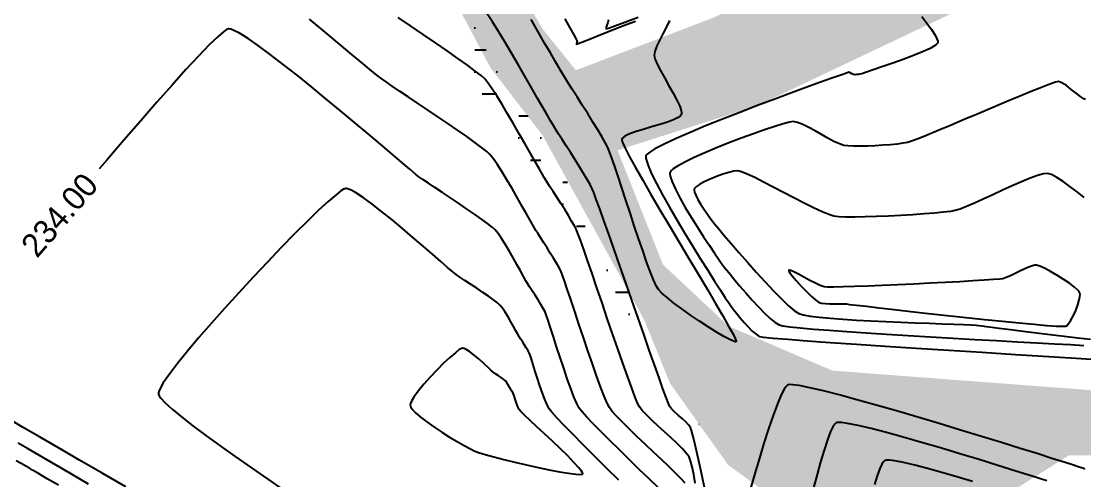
# Model space of a CAD drawing. Header units: metres. Extents: x 708941 to 724052, y 5405153 to 5413472.
# Drawn here: x 709587.8 to 709768.6, y 5411799.3 to 5411877.4 of the extents above; entities that cross this region are included whole.
import ezdxf

# ---------------------------------------------------------------- set-up
doc = ezdxf.new("R2010")
doc.units = ezdxf.units.M
doc.header["$LTSCALE"] = 12.7
doc.header["$MEASUREMENT"] = 0
for name, color, linetype in [('CONT-MJR1', 252, 'Continuous'), ('CONT-MNR1', 251, 'Continuous'), ('rio', 251, 'Continuous')]:
    doc.layers.add(name, color=color, linetype=linetype)

msp = doc.modelspace()

# ---------------------------------------------------------------- hatches: boundary and pattern name
at = {"layer": 'rio'}
h = msp.add_hatch(dxfattribs=at)
h.set_pattern_fill('MUDST', color=256, scale=15, style=0)
h.paths.add_polyline_path([(709010.72, 5411936.38), (709004.98, 5411946.45), (709001.25, 5411958.08), (708996.13, 5411975.99), (709012.7, 5411962.98), (709030.78, 5411956.49), (709044.53, 5411951.18), (709074.83, 5411950.28), (709089.61, 5411951.82), (709102.43, 5411952.02), (709123.56, 5411954.63), (709134.73, 5411956.95), (709145.4, 5411956.95), (709168.41, 5411955.62), (709183.3, 5411955.53), (709187.67, 5411955.43), (709193.87, 5411958.4), (709194.56, 5411957.99), (709200.68, 5411965.39), (709203.1, 5411977.2), (709205.58, 5411984.02), (709211.33, 5411990.28), (709223.71, 5411994.78), (709231.07, 5411997.27), (709241.21, 5411994.8), (709265.58, 5411997.08), (709286.39, 5412000.38), (709297.9, 5412001.91), (709315.21, 5411997.24), (709326.72, 5411992.03), (709345.09, 5411985.93), (709355.27, 5411979.45), (709376.46, 5411975.37), (709391.72, 5411975.3), (709413.08, 5411978.61), (709438.83, 5411980.92), (709461.63, 5411986.21), (709475.6, 5411989.01), (709492.86, 5411992.74), (709503.45, 5411993.79), (709515.24, 5411993.79), (709532.63, 5411987.71), (709547.37, 5411983.51), (709564.71, 5411977.95), (709575.63, 5411973.62), (709587.68, 5411967.04), (709601.87, 5411958.6), (709607.56, 5411954.31), (709621.49, 5411940.03), (709647.9, 5411909.14), (709660.4, 5411897.76), (709669.81, 5411887.81), (709676.49, 5411876.15), (709682.2, 5411869.04), (709705.75, 5411878.05), (709736, 5411893.04), (709750.64, 5411899.41), (709758.05, 5411906.33), (709764.85, 5411916.27), (709770.13, 5411926.57), (709778.25, 5411949.25), (709785.66, 5411970.64), (709786.5, 5411979.16), (709785.1, 5411992.95), (709785.1, 5412008.74), (709787.55, 5412022.89), (709795.83, 5412039.06), (709803.3, 5412045.65), (709812.9, 5412054.28), (709814.49, 5412059.03), (709815.9, 5412060.78), (709822.13, 5412063.75), (709825.31, 5412072.01), (709847.55, 5412106.6), (709866.9, 5412128.06), (709875.05, 5412136.05), (709882.93, 5412155.32), (709888.97, 5412168.35), (709893.2, 5412182.51), (709907.24, 5412209.92), (709938.47, 5412236.97), (709971.6, 5412250.13), (709991.71, 5412252.94), (710005.1, 5412261.1), (710014.56, 5412263.33), (710040.82, 5412267.64), (710057.91, 5412266.41), (710076.56, 5412261.93), (710102.9, 5412255.3), (710112.79, 5412247.31), (710119.45, 5412240.72), (710131.28, 5412231.78), (710145.37, 5412209.63), (710149.4, 5412194.25), (710150.27, 5412166.43), (710139.83, 5412142.28), (710130.23, 5412129.69), (710126.33, 5412121.71), (710117.73, 5412100.96), (710114.13, 5412096.47), (710111.94, 5412085.44), (710111.94, 5412063.54), (710117.58, 5412054.18), (710137.74, 5412018.92), (710146.76, 5412008.05), (710171.4, 5411997.24), (710179.97, 5411993.95), (710184.25, 5412001.58), (710190.69, 5412018), (710194.77, 5412034.37), (710197.31, 5412050.49), (710197.31, 5412064.26), (710199.32, 5412079.72), (710201.37, 5412092.19), (710205.73, 5412098.48), (710214.95, 5412120.36), (710219.48, 5412128.98), (710230.13, 5412139.36), (710235.6, 5412142.44), (710241.85, 5412140.68), (710250.27, 5412138.84), (710280.27, 5412139.46), (710296.04, 5412143.18), (710311.35, 5412143.18), (710329.27, 5412144.22), (710333.88, 5412147.83), (710359.32, 5412147.31), (710368.97, 5412148.45), (710370.82, 5412151.38), (710390.46, 5412160.63), (710398.15, 5412171.03), (710408.65, 5412192.1), (710415.95, 5412204.58), (710425.69, 5412246.2), (710427.89, 5412275.36), (710429.04, 5412328.01), (710428.04, 5412335.01), (710422.46, 5412340.84), (710414.39, 5412351.33), (710395.98, 5412353.91), (710387.66, 5412360.04), (710378.34, 5412372.12), (710377.12, 5412383.36), (710377.12, 5412396.81), (710371.6, 5412397.8), (710368.77, 5412410.55), (710362.93, 5412436.03), (710362.93, 5412455.01), (710369.68, 5412482.49), (710374.05, 5412500.93), (710382.11, 5412513.13), (710396.48, 5412526.77), (710413.79, 5412540.1), (710438.62, 5412552.3), (710472.36, 5412570.37), (710507.51, 5412590.61), (710519.7, 5412579.46), (710499.92, 5412572.63), (710480.98, 5412561.98), (710445.54, 5412543.55), (710413.79, 5412532.5), (710411.05, 5412528.12), (710405.76, 5412520.43), (710394.25, 5412506.93), (710388.85, 5412494.92), (710386.47, 5412476.01), (710382.71, 5412446.17), (710388.72, 5412397.62), (710394.97, 5412383.05), (710398.02, 5412368.11), (710411.09, 5412363.15), (710426.51, 5412356), (710442.45, 5412348.49), (710447.05, 5412337.14), (710447.05, 5412315.92), (710441.78, 5412260.07), (710441.78, 5412194.92), (710437.48, 5412190.86), (710437.48, 5412179.96), (710422.82, 5412173.29), (710418.74, 5412164.82), (710409.45, 5412149.84), (710394.78, 5412136.49), (710379.86, 5412129.78), (710371.88, 5412127.03), (710311.73, 5412127.03), (710308.89, 5412124), (710254.14, 5412121.42), (710236.99, 5412126.6), (710229.16, 5412118.66), (710218.68, 5412095.96), (710213.59, 5412055.1), (710203.57, 5412019.88), (710201.34, 5412006.55), (710198.59, 5411993.54), (710194.4, 5411986.49), (710188.54, 5411983.77), (710175.67, 5411983.77), (710136.96, 5411996.55), (710120.35, 5412009.39), (710098.73, 5412043.32), (710098.73, 5412061.02), (710096.67, 5412091.87), (710100.83, 5412110.83), (710110.63, 5412117.13), (710123.77, 5412149.24), (710130.92, 5412166.36), (710128.79, 5412197.14), (710123.8, 5412211.38), (710113.15, 5412223.6), (710085.02, 5412238.46), (710058.13, 5412249.84), (710029.73, 5412249.84), (710015.06, 5412246.32), (710001.6, 5412242.56), (709992.04, 5412242.56), (709972.27, 5412238.6), (709963.64, 5412235.76), (709954.26, 5412232.26), (709954.26, 5412228.55), (709945.86, 5412220.35), (709925.83, 5412192.24), (709917.05, 5412177.32), (709899.37, 5412144.55), (709894.3, 5412133.07), (709891.48, 5412127.42), (709886.71, 5412118.47), (709886.71, 5412100.95), (709884.61, 5412095.01), (709863.2, 5412086.46), (709839.07, 5412054.84), (709818.25, 5412032.92), (709804.19, 5412017.18), (709804.19, 5411995.52), (709809.04, 5411990.11), (709796.13, 5411953.84), (709781.68, 5411916.41), (709768.27, 5411889.66), (709746.93, 5411879.08), (709713.1, 5411863.01), (709689.29, 5411855.41), (709697.02, 5411835.95), (709708.2, 5411825.46), (709725.86, 5411817.9), (709778.24, 5411813.93), (709792.75, 5411813.93), (709806.43, 5411818.64), (709820.66, 5411821.87), (709831.69, 5411824.63), (709853.8, 5411835.25), (709879.02, 5411846.88), (709921.68, 5411861.15), (709947.96, 5411871.32), (709969.09, 5411879.92), (709979.29, 5411886.02), (709982.27, 5411909.39), (709987.23, 5411923.13), (709997.03, 5411933.25), (710000.38, 5411927.93), (710000.38, 5411906.72), (709997.04, 5411893.11), (709991.96, 5411879.15), (709967.58, 5411866.46), (709951.2, 5411859.77), (709918.84, 5411852.05), (709894.39, 5411845.25), (709864.94, 5411830.28), (709840.16, 5411819.17), (709812.7, 5411811), (709801.26, 5411807.45), (709779.31, 5411803.47), (709766.14, 5411803.47), (709756.94, 5411797.7), (709737.23, 5411795.78), (709715.18, 5411796.68), (709708.1, 5411801.85), (709698.23, 5411815.71), (709693.86, 5411826.48), (709676.55, 5411857.93), (709667.66, 5411869.47), (709661.18, 5411881.7), (709649.81, 5411896.98), (709627.11, 5411919.87), (709613.01, 5411936.78), (709604.72, 5411946.98), (709591.67, 5411954.52), (709575.87, 5411964.64), (709557.6, 5411970.47), (709551.42, 5411973.23), (709538.02, 5411976.43), (709518.15, 5411979.68), (709504.01, 5411982), (709494.29, 5411985.04), (709479.8, 5411980.64), (709442.42, 5411967.64), (709425.43, 5411960.31), (709402.9, 5411951.24), (709383.6, 5411945.23), (709362.15, 5411938.26), (709331.55, 5411930.11), (709320.42, 5411924.96), (709306.56, 5411912.14), (709285.88, 5411895.62), (709279.31, 5411870.27), (709273.83, 5411857.41), (709264.69, 5411829.66), (709254.13, 5411801.64), (709246.31, 5411791.25), (709237.29, 5411777.87), (709219.52, 5411767.13), (709208.6, 5411765.29), (709203.92, 5411751.48), (709203.91, 5411735.92), (709205.94, 5411719.08), (709203.34, 5411708.78), (709199.33, 5411696.28), (709197.39, 5411684.19), (709189.35, 5411661.06), (709186.31, 5411649.66), (709173.04, 5411639.59), (709167.53, 5411621.08), (709166.78, 5411600.74), (709164.06, 5411585.63), (709162.73, 5411558.53), (709162.73, 5411546.6), (709165.95, 5411526.5), (709173.44, 5411512.03), (709050.6, 5411667.95), (709021.23, 5411751.02), (709026.33, 5411756.01), (709028.1, 5411762.18), (709028.65, 5411783.35), (709023.38, 5411795.31), (709011.24, 5411823.29), (709005.01, 5411832.77), (709001.76, 5411870.86)])
h = msp.add_hatch(dxfattribs=at)
h.set_pattern_fill('MUDST', color=256, scale=15, style=0)
h.paths.add_polyline_path([(709425.2, 5411955.82), (709442.88, 5411963.52), (709462.94, 5411969.54), (709485.24, 5411978.41), (709493.83, 5411978.89), (709501.22, 5411979.42), (709517.72, 5411975.24), (709542.17, 5411970.06), (709562.2, 5411965.02), (709577.39, 5411959.26), (709608.69, 5411934.19), (709625.72, 5411914.3), (709646.82, 5411893.84), (709660.3, 5411879.18), (709665.75, 5411865.66), (709677.74, 5411849.33), (709687.8, 5411834.29), (709693.56, 5411818.76), (709703.47, 5411808.4), (709695.28, 5411819.7), (709694.5, 5411824.66), (709694.77, 5411827.87), (709694.67, 5411831.32), (709690.93, 5411835.3), (709687.47, 5411838.69), (709683.66, 5411846.1), (709680.5, 5411850.4), (709679.16, 5411854.09), (709674.04, 5411861.34), (709672.3, 5411865.04), (709668.98, 5411868.64), (709665.09, 5411875.96), (709664.39, 5411879.95), (709659.8, 5411883.74), (709656.68, 5411887.12), (709651.38, 5411894.81), (709649.66, 5411899.45), (709636.62, 5411909.75), (709630.25, 5411917.48), (709627.36, 5411921.16), (709622.76, 5411924.84), (709613.2, 5411936.38), (709612.3, 5411939.97), (709608.41, 5411943.84), (709603.87, 5411948.27), (709597.38, 5411951.02), (709590.63, 5411955.05), (709584.87, 5411958.91), (709582.48, 5411962.67), (709582, 5411965.76), (709570.79, 5411966.09), (709567.32, 5411969.51), (709559.75, 5411970.07), (709552.12, 5411973.91), (709544.71, 5411977.5), (709533.84, 5411977.39), (709531.46, 5411977.23), (709522.1, 5411981.06), (709511.56, 5411981.29), (709508.53, 5411981.22), (709499.82, 5411985.01), (709492.76, 5411985.01), (709488.91, 5411985.11), (709480.96, 5411981.2), (709462.17, 5411974.36), (709458.72, 5411973.65), (709451.42, 5411973.65), (709447.62, 5411969.58), (709443.93, 5411969.97), (709436.32, 5411966.62), (709428.6, 5411962.37), (709421.11, 5411958.6), (709409.63, 5411953.25)])

# ---------------------------------------------------------------- linework, layer by layer
at = {"layer": 'CONT-MJR1', "flags": 128}
for points, elevation in [([(709680.31, 5411877.81), (709681.17, 5411876.28), (709681.84, 5411875.09), (709682.27, 5411874.31), (709682.42, 5411874.02), (709682.38, 5411873.84), (709682.31, 5411873.61), (709682.29, 5411873.48), (709682.61, 5411873.6), (709683.48, 5411873.95), (709684.8, 5411874.47), (709686.45, 5411875.13), (709688.32, 5411875.88), (709690.32, 5411876.66), (709692.33, 5411877.42)], 230), ([(709698.16, 5411877.49), (709697.63, 5411876.46), (709697.04, 5411875.35), (709696.47, 5411874.23), (709695.98, 5411873.17), (709695.64, 5411872.26), (709695.52, 5411871.55), (709695.67, 5411870.89), (709696.07, 5411869.98), (709696.64, 5411868.88), (709697.32, 5411867.67), (709698.05, 5411866.4), (709698.76, 5411865.14), (709699.39, 5411863.95), (709699.87, 5411862.9), (709700.11, 5411862.21), (709700.17, 5411861.79), (709700.16, 5411861.57), (709700.13, 5411861.48), (709700.09, 5411861.39), (709699.94, 5411861.22), (709699.59, 5411860.97), (709698.91, 5411860.63), (709697.79, 5411860.21), (709696.47, 5411859.79), (709695.05, 5411859.38), (709693.63, 5411858.97), (709692.31, 5411858.55), (709691.21, 5411858.14), (709690.54, 5411857.81), (709690.2, 5411857.56), (709690.06, 5411857.4), (709690.02, 5411857.32), (709690.02, 5411857.26), (709690.05, 5411857.08), (709690.2, 5411856.64), (709690.58, 5411855.79), (709691.34, 5411854.32), (709692.35, 5411852.47), (709693.58, 5411850.3), (709694.98, 5411847.87), (709696.51, 5411845.27), (709698.13, 5411842.53), (709699.78, 5411839.75), (709701.44, 5411836.96), (709703.05, 5411834.26), (709704.58, 5411831.69), (709705.98, 5411829.32), (709707.2, 5411827.23), (709708.2, 5411825.46), (709708.95, 5411824.1), (709709.33, 5411823.34), (709709.48, 5411822.98), (709709.5, 5411822.86), (709709.49, 5411822.83), (709709.45, 5411822.81), (709709.33, 5411822.81), (709709.03, 5411822.9), (709708.43, 5411823.17), (709707.41, 5411823.72), (709706.15, 5411824.46), (709704.74, 5411825.34), (709703.24, 5411826.33), (709701.72, 5411827.36), (709700.24, 5411828.4), (709698.89, 5411829.4), (709697.72, 5411830.32), (709696.81, 5411831.1), (709696.24, 5411831.7), (709695.87, 5411832.33), (709695.4, 5411833.37), (709694.86, 5411834.76), (709694.24, 5411836.43), (709693.57, 5411838.33), (709692.87, 5411840.39), (709692.14, 5411842.55), (709691.42, 5411844.75), (709690.71, 5411846.92), (709690.03, 5411849), (709689.39, 5411850.93), (709688.82, 5411852.64), (709688.33, 5411854.07), (709687.93, 5411855.17), (709687.65, 5411855.86), (709687.24, 5411856.63), (709686.66, 5411857.66), (709685.93, 5411858.87), (709685.11, 5411860.22), (709684.21, 5411861.66), (709683.3, 5411863.11), (709682.4, 5411864.54), (709681.54, 5411865.88), (709680.78, 5411867.07), (709680.15, 5411868.08), (709679.69, 5411868.83), (709679.29, 5411869.49), (709678.67, 5411870.56), (709677.86, 5411871.98), (709676.89, 5411873.67), (709675.79, 5411875.58), (709674.59, 5411877.66)], 230), ([(709689.5, 5411799.22), (709687.41, 5411801.3), (709685.37, 5411803.34), (709683.44, 5411805.28), (709681.69, 5411807.05), (709680.17, 5411808.61), (709678.95, 5411809.88), (709678.1, 5411810.83), (709677.66, 5411811.37), (709677.3, 5411812.05), (709676.91, 5411812.97), (709676.5, 5411814.08), (709676.08, 5411815.29), (709675.67, 5411816.54), (709675.28, 5411817.76), (709674.93, 5411818.88), (709674.64, 5411819.82), (709674.41, 5411820.52), (709674.27, 5411820.9), (709674.06, 5411821.29), (709673.77, 5411821.78), (709673.43, 5411822.32), (709673.09, 5411822.85), (709672.78, 5411823.33), (709672.54, 5411823.71), (709672.33, 5411824.08), (709672.01, 5411824.67), (709671.6, 5411825.41), (709671.14, 5411826.23), (709670.66, 5411827.07), (709670.17, 5411827.86), (709669.73, 5411828.53), (709669.34, 5411829.01), (709668.89, 5411829.41), (709668.21, 5411829.94), (709667.34, 5411830.55), (709666.36, 5411831.22), (709665.32, 5411831.91), (709664.28, 5411832.59), (709663.31, 5411833.24), (709662.47, 5411833.81), (709661.81, 5411834.27), (709661.27, 5411834.71), (709660.38, 5411835.47), (709659.2, 5411836.49), (709657.79, 5411837.73), (709656.19, 5411839.11), (709654.47, 5411840.59), (709652.68, 5411842.11), (709650.88, 5411843.6), (709649.13, 5411845.01), (709647.47, 5411846.29), (709645.98, 5411847.38), (709644.69, 5411848.21), (709643.85, 5411848.66), (709643.36, 5411848.84), (709643.09, 5411848.89), (709642.98, 5411848.89), (709642.9, 5411848.87), (709642.68, 5411848.78), (709642.22, 5411848.49), (709641.39, 5411847.85), (709640.03, 5411846.68), (709638.37, 5411845.14), (709636.46, 5411843.28), (709634.34, 5411841.17), (709632.07, 5411838.85), (709629.7, 5411836.37), (709627.27, 5411833.79), (709624.84, 5411831.16), (709622.46, 5411828.54), (709620.18, 5411825.97), (709618.04, 5411823.51), (709616.11, 5411821.21), (709614.42, 5411819.12), (709613.03, 5411817.3), (709611.99, 5411815.8), (709611.44, 5411814.86), (709611.21, 5411814.33), (709611.16, 5411814.06), (709611.16, 5411813.96), (709611.18, 5411813.86), (709611.28, 5411813.63), (709611.59, 5411813.2), (709612.25, 5411812.48), (709613.48, 5411811.36), (709615.08, 5411810.03), (709617, 5411808.52), (709619.21, 5411806.87), (709621.64, 5411805.1), (709624.24, 5411803.25), (709626.97, 5411801.34), (709629.76, 5411799.42), (709632.57, 5411797.51)], 235), ([(709605.59, 5411798.08), (709601.56, 5411800.42), (709597.72, 5411802.66), (709594.13, 5411804.75), (709590.89, 5411806.64), (709588.05, 5411808.29), (709585.71, 5411809.66)], 235)]:
    msp.add_lwpolyline(points, dxfattribs=dict(at, elevation=elevation))
at = {"layer": 'CONT-MNR1', "flags": 128}
for points, elevation in [([(709702.51, 5411798.71), (709702.25, 5411800.2), (709701.99, 5411801.49), (709701.73, 5411802.51), (709701.46, 5411803.19), (709701, 5411803.85), (709700.29, 5411804.64), (709699.39, 5411805.53), (709698.37, 5411806.48), (709697.29, 5411807.47), (709696.2, 5411808.46), (709695.17, 5411809.41), (709694.25, 5411810.3), (709693.51, 5411811.08), (709693.01, 5411811.73), (709692.71, 5411812.36), (709692.25, 5411813.49), (709691.66, 5411815.06), (709690.96, 5411816.97), (709690.18, 5411819.18), (709689.34, 5411821.6), (709688.46, 5411824.16), (709687.55, 5411826.79), (709686.65, 5411829.43), (709685.78, 5411831.99), (709684.95, 5411834.41), (709684.19, 5411836.62), (709683.53, 5411838.54), (709682.98, 5411840.1), (709682.56, 5411841.24), (709682.3, 5411841.87), (709681.95, 5411842.54), (709681.48, 5411843.36), (709680.92, 5411844.3), (709680.3, 5411845.31), (709679.64, 5411846.36), (709678.97, 5411847.41), (709678.33, 5411848.41), (709677.74, 5411849.33), (709677.23, 5411850.14), (709676.83, 5411850.78), (709676.47, 5411851.39), (709675.93, 5411852.33), (709675.24, 5411853.54), (709674.43, 5411854.97), (709673.53, 5411856.55), (709672.57, 5411858.22), (709671.58, 5411859.93), (709670.59, 5411861.61), (709669.63, 5411863.2), (709668.73, 5411864.66), (709667.92, 5411865.91), (709667.23, 5411866.9), (709666.69, 5411867.56), (709666.08, 5411868.12), (709665.08, 5411868.91), (709663.74, 5411869.9), (709662.12, 5411871.06), (709660.28, 5411872.34), (709658.29, 5411873.72), (709656.2, 5411875.15), (709654.06, 5411876.6), (709651.94, 5411878.03)], 232), ([(709704.27, 5411797.21), (709703.8, 5411799.37), (709703.34, 5411801.49), (709702.9, 5411803.48), (709702.5, 5411805.24), (709702.17, 5411806.68), (709701.9, 5411807.71), (709701.73, 5411808.22), (709701.39, 5411808.67), (709700.89, 5411809.19), (709700.28, 5411809.75), (709699.63, 5411810.33), (709699.01, 5411810.89), (709698.49, 5411811.4), (709698.13, 5411811.85), (709697.94, 5411812.3), (709697.56, 5411813.3), (709697.02, 5411814.77), (709696.35, 5411816.65), (709695.57, 5411818.88), (709694.69, 5411821.39), (709693.74, 5411824.1), (709692.74, 5411826.97), (709691.72, 5411829.91), (709690.69, 5411832.86), (709689.68, 5411835.75), (709688.71, 5411838.52), (709687.8, 5411841.11), (709686.98, 5411843.44), (709686.26, 5411845.44), (709685.68, 5411847.06), (709685.24, 5411848.22), (709684.97, 5411848.86), (709684.61, 5411849.56), (709684.12, 5411850.43), (709683.51, 5411851.46), (709682.82, 5411852.58), (709682.08, 5411853.77), (709681.32, 5411854.97), (709680.57, 5411856.16), (709679.86, 5411857.27), (709679.21, 5411858.28), (709678.67, 5411859.14), (709678.26, 5411859.8), (709677.88, 5411860.45), (709677.29, 5411861.47), (709676.53, 5411862.79), (709675.63, 5411864.37), (709674.62, 5411866.14), (709673.53, 5411868.04), (709672.39, 5411870), (709671.24, 5411871.96), (709670.1, 5411873.87), (709669.02, 5411875.66), (709668.01, 5411877.27), (709667.12, 5411878.64)], 231), ([(709687.78, 5411877.65), (709687.64, 5411877.19), (709687.47, 5411876.7), (709687.37, 5411876.37), (709687.34, 5411876.19), (709687.35, 5411876.11), (709687.36, 5411876.09), (709687.38, 5411876.09), (709687.51, 5411876.13), (709687.92, 5411876.27), (709688.85, 5411876.6), (709690.56, 5411877.24), (709692.83, 5411878.08)], 231), ([(709741.1, 5411878.18), (709741.94, 5411877.06), (709742.71, 5411876), (709743.33, 5411875.04), (709743.66, 5411874.4), (709743.78, 5411874.01), (709743.79, 5411873.79), (709743.76, 5411873.7), (709743.73, 5411873.63), (709743.59, 5411873.47), (709743.22, 5411873.19), (709742.47, 5411872.77), (709741.19, 5411872.18), (709739.64, 5411871.54), (709737.93, 5411870.89), (709736.17, 5411870.25), (709734.47, 5411869.66), (709732.94, 5411869.14), (709731.69, 5411868.73), (709730.84, 5411868.45), (709730.49, 5411868.35), (709730.26, 5411868.31), (709729.96, 5411868.29), (709729.66, 5411868.28), (709729.45, 5411868.3), (709729.19, 5411868.42), (709728.88, 5411868.59), (709728.63, 5411868.69), (709728.26, 5411868.57), (709727.29, 5411868.23), (709725.78, 5411867.69), (709723.82, 5411866.99), (709721.49, 5411866.14), (709718.88, 5411865.18), (709716.05, 5411864.13), (709713.1, 5411863.01), (709710.11, 5411861.86), (709707.14, 5411860.7), (709704.29, 5411859.55), (709701.64, 5411858.45), (709699.26, 5411857.41), (709697.24, 5411856.47), (709695.66, 5411855.66), (709694.77, 5411855.11), (709694.34, 5411854.77), (709694.18, 5411854.58), (709694.13, 5411854.49), (709694.11, 5411854.4), (709694.11, 5411854.16), (709694.2, 5411853.67), (709694.49, 5411852.8), (709695.09, 5411851.4), (709695.93, 5411849.73), (709696.94, 5411847.82), (709698.11, 5411845.75), (709699.37, 5411843.57), (709700.7, 5411841.35), (709702.05, 5411839.13), (709703.38, 5411836.99), (709704.64, 5411834.98), (709705.8, 5411833.15), (709706.81, 5411831.58), (709707.63, 5411830.31), (709708.23, 5411829.42), (709708.55, 5411828.95), (709708.97, 5411828.38), (709709.52, 5411827.69), (709710.15, 5411826.91), (709710.84, 5411826.1), (709711.54, 5411825.33), (709712.23, 5411824.64), (709712.87, 5411824.09), (709713.42, 5411823.73), (709714.12, 5411823.62), (709715.78, 5411823.45), (709718.29, 5411823.24), (709721.55, 5411822.99), (709725.47, 5411822.71), (709729.94, 5411822.4), (709734.86, 5411822.07), (709740.13, 5411821.73), (709745.65, 5411821.37), (709751.31, 5411821.01), (709757.03, 5411820.66), (709762.68, 5411820.3), (709768.19, 5411819.96), (709773.43, 5411819.64)], 231), ([(709696.25, 5411797.92), (709694.67, 5411799.46), (709693, 5411801.08), (709691.29, 5411802.74), (709689.6, 5411804.39), (709687.98, 5411805.98), (709686.48, 5411807.47), (709685.15, 5411808.82), (709684.06, 5411809.96), (709683.25, 5411810.87), (709682.78, 5411811.49), (709682.37, 5411812.27), (709681.88, 5411813.43), (709681.33, 5411814.86), (709680.74, 5411816.51), (709680.13, 5411818.29), (709679.52, 5411820.13), (709678.93, 5411821.94), (709678.38, 5411823.64), (709677.88, 5411825.17), (709677.47, 5411826.44), (709677.15, 5411827.37), (709676.95, 5411827.89), (709676.65, 5411828.46), (709676.24, 5411829.16), (709675.76, 5411829.93), (709675.25, 5411830.73), (709674.75, 5411831.5), (709674.32, 5411832.19), (709673.97, 5411832.73), (709673.7, 5411833.21), (709673.29, 5411833.95), (709672.77, 5411834.89), (709672.17, 5411835.97), (709671.51, 5411837.12), (709670.84, 5411838.29), (709670.17, 5411839.41), (709669.53, 5411840.42), (709668.95, 5411841.26), (709668.46, 5411841.86), (709667.94, 5411842.34), (709667.14, 5411842.97), (709666.12, 5411843.71), (709664.93, 5411844.55), (709663.61, 5411845.45), (709662.23, 5411846.38), (709660.84, 5411847.31), (709659.49, 5411848.21), (709658.22, 5411849.05), (709657.1, 5411849.8), (709656.18, 5411850.43), (709655.5, 5411850.91), (709654.92, 5411851.37), (709653.93, 5411852.2), (709652.58, 5411853.34), (709650.91, 5411854.75), (709648.98, 5411856.39), (709646.84, 5411858.2), (709644.54, 5411860.13), (709642.13, 5411862.14), (709639.66, 5411864.19), (709637.19, 5411866.21), (709634.75, 5411868.18), (709632.4, 5411870.03), (709630.2, 5411871.71), (709628.19, 5411873.2), (709626.42, 5411874.42), (709624.95, 5411875.34), (709624.01, 5411875.83), (709623.47, 5411876.03), (709623.2, 5411876.08), (709623.08, 5411876.08), (709622.98, 5411876.06), (709622.73, 5411875.95), (709622.22, 5411875.59), (709621.3, 5411874.81), (709619.81, 5411873.36), (709617.98, 5411871.45), (709615.85, 5411869.15), (709613.47, 5411866.5), (709610.89, 5411863.58), (709608.15, 5411860.44), (709605.29, 5411857.14), (709602.36, 5411853.74), (709601.07, 5411852.24)], 234), ([(709700.8, 5411798.71), (709700.1, 5411799.48), (709699.17, 5411800.44), (709698.04, 5411801.55), (709696.77, 5411802.76), (709695.42, 5411804.03), (709694.03, 5411805.34), (709692.66, 5411806.63), (709691.36, 5411807.88), (709690.18, 5411809.04), (709689.18, 5411810.07), (709688.4, 5411810.94), (709687.9, 5411811.61), (709687.51, 5411812.37), (709687, 5411813.57), (709686.4, 5411815.14), (709685.73, 5411816.99), (709685.01, 5411819.06), (709684.25, 5411821.27), (709683.48, 5411823.54), (709682.73, 5411825.8), (709682, 5411827.97), (709681.34, 5411829.98), (709680.74, 5411831.75), (709680.24, 5411833.21), (709679.86, 5411834.28), (709679.62, 5411834.88), (709679.31, 5411835.49), (709678.89, 5411836.22), (709678.39, 5411837.04), (709677.85, 5411837.91), (709677.29, 5411838.79), (709676.74, 5411839.65), (709676.22, 5411840.46), (709675.77, 5411841.17), (709675.4, 5411841.76), (709675.05, 5411842.36), (709674.52, 5411843.3), (709673.85, 5411844.48), (709673.08, 5411845.86), (709672.23, 5411847.35), (709671.34, 5411848.88), (709670.46, 5411850.39), (709669.6, 5411851.8), (709668.82, 5411853.03), (709668.13, 5411854.03), (709667.58, 5411854.71), (709667.02, 5411855.22), (709666.14, 5411855.91), (709664.99, 5411856.76), (709663.62, 5411857.74), (709662.07, 5411858.82), (709660.41, 5411859.96), (709658.69, 5411861.13), (709656.95, 5411862.3), (709655.25, 5411863.44), (709653.64, 5411864.51), (709652.18, 5411865.5), (709650.92, 5411866.35), (709649.9, 5411867.05), (709649.19, 5411867.55), (709648.58, 5411868.03), (709647.5, 5411868.91), (709646.01, 5411870.14), (709644.15, 5411871.67), (709641.98, 5411873.48), (709639.53, 5411875.5), (709636.86, 5411877.71)], 233), ([(709768.93, 5411864.07), (709768.63, 5411864.2), (709768.12, 5411864.53), (709767.35, 5411865.11), (709766.51, 5411865.78), (709765.68, 5411866.42), (709764.93, 5411866.9), (709764.34, 5411867.12), (709763.85, 5411867.01), (709762.86, 5411866.67), (709761.44, 5411866.12), (709759.68, 5411865.42), (709757.65, 5411864.58), (709755.42, 5411863.64), (709753.06, 5411862.65), (709750.65, 5411861.63), (709748.27, 5411860.63), (709745.98, 5411859.66), (709743.87, 5411858.78), (709742, 5411858.01), (709740.45, 5411857.39), (709739.3, 5411856.96), (709738.62, 5411856.75), (709737.86, 5411856.61), (709736.87, 5411856.48), (709735.72, 5411856.36), (709734.46, 5411856.26), (709733.14, 5411856.18), (709731.83, 5411856.12), (709730.59, 5411856.1), (709729.46, 5411856.11), (709728.51, 5411856.16), (709727.79, 5411856.25), (709727.04, 5411856.49), (709726.13, 5411856.91), (709725.11, 5411857.46), (709724.02, 5411858.08), (709722.91, 5411858.72), (709721.83, 5411859.31), (709720.82, 5411859.81), (709719.92, 5411860.15), (709719.2, 5411860.29), (709718.56, 5411860.2), (709717.48, 5411859.92), (709716.05, 5411859.48), (709714.33, 5411858.91), (709712.41, 5411858.23), (709710.36, 5411857.47), (709708.25, 5411856.66), (709706.16, 5411855.82), (709704.16, 5411854.97), (709702.34, 5411854.16), (709700.76, 5411853.39), (709699.5, 5411852.7), (709698.77, 5411852.23), (709698.42, 5411851.92), (709698.28, 5411851.75), (709698.24, 5411851.67), (709698.22, 5411851.57), (709698.21, 5411851.33), (709698.3, 5411850.86), (709698.58, 5411850.05), (709699.15, 5411848.78), (709699.91, 5411847.31), (709700.83, 5411845.69), (709701.84, 5411844.01), (709702.89, 5411842.31), (709703.94, 5411840.68), (709704.92, 5411839.18), (709705.8, 5411837.88), (709706.51, 5411836.84), (709707, 5411836.15), (709707.52, 5411835.47), (709708.23, 5411834.58), (709709.09, 5411833.52), (709710.06, 5411832.36), (709711.11, 5411831.14), (709712.2, 5411829.92), (709713.28, 5411828.75), (709714.32, 5411827.69), (709715.28, 5411826.79), (709716.11, 5411826.1), (709716.79, 5411825.67), (709717.41, 5411825.52), (709718.64, 5411825.35), (709720.4, 5411825.16), (709722.64, 5411824.96), (709725.29, 5411824.76), (709728.29, 5411824.54), (709731.58, 5411824.32), (709735.09, 5411824.09), (709738.76, 5411823.87), (709742.53, 5411823.64), (709746.34, 5411823.42), (709750.11, 5411823.21), (709753.8, 5411823), (709757.33, 5411822.81), (709760.64, 5411822.63), (709763.67, 5411822.47), (709766.36, 5411822.33), (709768.64, 5411822.2)], 232), ([(709768.71, 5411847.39), (709767.5, 5411848.32), (709766.28, 5411849.25), (709765.12, 5411850.09), (709764.06, 5411850.78), (709763.16, 5411851.27), (709762.47, 5411851.48), (709761.77, 5411851.41), (709760.76, 5411851.12), (709759.51, 5411850.65), (709758.05, 5411850.05), (709756.47, 5411849.36), (709754.82, 5411848.6), (709753.15, 5411847.83), (709751.54, 5411847.09), (709750.03, 5411846.41), (709748.69, 5411845.83), (709747.58, 5411845.39), (709746.75, 5411845.14), (709745.93, 5411845.01), (709744.73, 5411844.86), (709743.21, 5411844.72), (709741.45, 5411844.57), (709739.52, 5411844.43), (709737.49, 5411844.31), (709735.42, 5411844.2), (709733.38, 5411844.12), (709731.45, 5411844.06), (709729.69, 5411844.04), (709728.17, 5411844.05), (709726.95, 5411844.1), (709726.12, 5411844.2), (709725.26, 5411844.46), (709724.09, 5411844.95), (709722.66, 5411845.62), (709721.04, 5411846.43), (709719.32, 5411847.31), (709717.55, 5411848.24), (709715.79, 5411849.15), (709714.14, 5411850), (709712.63, 5411850.75), (709711.36, 5411851.35), (709710.38, 5411851.75), (709709.77, 5411851.9), (709709.1, 5411851.83), (709708.21, 5411851.63), (709707.19, 5411851.32), (709706.11, 5411850.93), (709705.04, 5411850.49), (709704.05, 5411850.03), (709703.22, 5411849.59), (709702.73, 5411849.26), (709702.48, 5411849.04), (709702.38, 5411848.9), (709702.35, 5411848.84), (709702.34, 5411848.77), (709702.33, 5411848.6), (709702.4, 5411848.29), (709702.59, 5411847.77), (709702.98, 5411847.02), (709703.48, 5411846.19), (709704.03, 5411845.35), (709704.58, 5411844.56), (709705.07, 5411843.87), (709705.45, 5411843.35), (709705.82, 5411842.88), (709706.51, 5411842.05), (709707.46, 5411840.91), (709708.63, 5411839.54), (709709.95, 5411838), (709711.39, 5411836.36), (709712.89, 5411834.68), (709714.39, 5411833.04), (709715.85, 5411831.49), (709717.2, 5411830.11), (709718.41, 5411828.95), (709719.41, 5411828.1), (709720.15, 5411827.61), (709720.88, 5411827.39), (709722.06, 5411827.18), (709723.61, 5411826.99), (709725.49, 5411826.82), (709727.62, 5411826.66), (709729.95, 5411826.51), (709732.41, 5411826.38), (709734.94, 5411826.25), (709737.48, 5411826.14), (709739.97, 5411826.04), (709742.35, 5411825.95), (709744.55, 5411825.87), (709746.51, 5411825.79), (709748.17, 5411825.73), (709749.46, 5411825.67), (709750.33, 5411825.61), (709751.24, 5411825.52), (709752.56, 5411825.36), (709754.22, 5411825.15), (709756.15, 5411824.9), (709758.3, 5411824.62), (709760.58, 5411824.33), (709762.94, 5411824.03), (709765.3, 5411823.75), (709767.61, 5411823.48), (709769.79, 5411823.25)], 233), ([(709768.81, 5411801.13), (709768.5, 5411801.26), (709768.25, 5411801.36), (709767.88, 5411801.48), (709766.87, 5411801.8), (709765.28, 5411802.3), (709763.2, 5411802.96), (709760.68, 5411803.76), (709757.8, 5411804.66), (709754.63, 5411805.64), (709751.23, 5411806.69), (709747.68, 5411807.78), (709744.04, 5411808.88), (709740.39, 5411809.97), (709736.79, 5411811.03), (709733.31, 5411812.03), (709730.03, 5411812.95), (709727.01, 5411813.76), (709724.32, 5411814.45), (709722.03, 5411814.99), (709720.21, 5411815.35), (709719.14, 5411815.5), (709718.59, 5411815.52), (709718.34, 5411815.48), (709718.26, 5411815.45), (709718.17, 5411815.39), (709717.97, 5411815.19), (709717.64, 5411814.72), (709717.16, 5411813.8), (709716.49, 5411812.22), (709715.76, 5411810.26), (709715, 5411808.01), (709714.21, 5411805.55), (709713.43, 5411802.97), (709712.66, 5411800.36), (709711.92, 5411797.8)], 231), ([(709762.37, 5411799.13), (709759.88, 5411799.92), (709757.08, 5411800.8), (709754.04, 5411801.75), (709750.84, 5411802.74), (709747.55, 5411803.74), (709744.25, 5411804.73), (709741.02, 5411805.68), (709737.92, 5411806.56), (709735.04, 5411807.36), (709732.45, 5411808.03), (709730.23, 5411808.56), (709728.45, 5411808.92), (709727.4, 5411809.07), (709726.85, 5411809.09), (709726.6, 5411809.05), (709726.52, 5411809.02), (709726.43, 5411808.97), (709726.25, 5411808.78), (709725.96, 5411808.35), (709725.55, 5411807.51), (709725, 5411806.1), (709724.43, 5411804.35), (709723.84, 5411802.36), (709723.24, 5411800.2), (709722.64, 5411797.96)], 232), ([(709599.28, 5411798.58), (709596.19, 5411800.38), (709593.38, 5411802.02), (709590.91, 5411803.45), (709588.86, 5411804.65), (709587.27, 5411805.57)], 236), ([(709594.17, 5411798.38), (709592.25, 5411799.49), (709590.74, 5411800.37), (709589.71, 5411800.97), (709589.21, 5411801.26), (709588.59, 5411801.61), (709587.81, 5411802.06), (709586.94, 5411802.56)], 237), ([(709749.7, 5411799), (709747.03, 5411799.8), (709744.46, 5411800.54), (709742.05, 5411801.21), (709739.87, 5411801.78), (709737.98, 5411802.23), (709736.46, 5411802.53), (709735.55, 5411802.65), (709735.07, 5411802.66), (709734.86, 5411802.62), (709734.78, 5411802.6), (709734.7, 5411802.54), (709734.53, 5411802.37), (709734.27, 5411801.99), (709733.92, 5411801.24), (709733.47, 5411800), (709733.02, 5411798.49)], 233)]:
    msp.add_lwpolyline(points, dxfattribs=dict(at, elevation=elevation))
for points, elevation in [([(709760.6, 5411835.85), (709760.5, 5411835.85), (709760.29, 5411835.84), (709759.93, 5411835.76), (709759.38, 5411835.57), (709758.6, 5411835.24), (709757.78, 5411834.85), (709756.95, 5411834.43), (709756.16, 5411834.04), (709755.46, 5411833.73), (709754.88, 5411833.54), (709754.34, 5411833.48), (709753.26, 5411833.39), (709751.71, 5411833.28), (709749.77, 5411833.17), (709747.52, 5411833.04), (709745.05, 5411832.9), (709742.41, 5411832.77), (709739.7, 5411832.63), (709736.99, 5411832.51), (709734.35, 5411832.39), (709731.87, 5411832.29), (709729.62, 5411832.21), (709727.67, 5411832.15), (709726.11, 5411832.12), (709725.01, 5411832.12), (709724.45, 5411832.15), (709723.8, 5411832.37), (709722.96, 5411832.76), (709722, 5411833.26), (709721.02, 5411833.79), (709720.09, 5411834.3), (709719.29, 5411834.72), (709718.81, 5411834.93), (709718.57, 5411835), (709718.47, 5411835), (709718.45, 5411834.98), (709718.44, 5411834.95), (709718.47, 5411834.83), (709718.63, 5411834.56), (709719.01, 5411834.05), (709719.71, 5411833.22), (709720.56, 5411832.3), (709721.46, 5411831.36), (709722.32, 5411830.53), (709723.04, 5411829.89), (709723.52, 5411829.55), (709724, 5411829.4), (709724.66, 5411829.32), (709725.42, 5411829.28), (709726.23, 5411829.26), (709727.01, 5411829.26), (709727.71, 5411829.26), (709728.25, 5411829.24), (709728.78, 5411829.18), (709729.94, 5411829.05), (709731.64, 5411828.85), (709733.81, 5411828.6), (709736.35, 5411828.31), (709739.18, 5411827.99), (709742.23, 5411827.65), (709745.4, 5411827.3), (709748.61, 5411826.95), (709751.77, 5411826.61), (709754.81, 5411826.3), (709757.64, 5411826.01), (709760.17, 5411825.78), (709762.32, 5411825.6), (709764.01, 5411825.48), (709764.97, 5411825.45), (709765.44, 5411825.45), (709765.61, 5411825.48), (709765.66, 5411825.5), (709765.73, 5411825.54), (709765.88, 5411825.68), (709766.12, 5411825.97), (709766.46, 5411826.48), (709766.88, 5411827.27), (709767.28, 5411828.16), (709767.62, 5411829.07), (709767.87, 5411829.93), (709767.99, 5411830.52), (709768.01, 5411830.88), (709767.99, 5411831.07), (709767.97, 5411831.15), (709767.94, 5411831.22), (709767.84, 5411831.38), (709767.57, 5411831.67), (709767.05, 5411832.13), (709766.19, 5411832.78), (709765.16, 5411833.48), (709764.07, 5411834.17), (709762.98, 5411834.8), (709761.98, 5411835.32), (709761.16, 5411835.69)], 234), ([(709654.02, 5411811.97), (709654.04, 5411811.88), (709654.12, 5411811.68), (709654.35, 5411811.33), (709654.85, 5411810.79), (709655.72, 5411810.03), (709656.81, 5411809.19), (709658.05, 5411808.31), (709659.37, 5411807.43), (709660.71, 5411806.59), (709661.99, 5411805.81), (709663.17, 5411805.14), (709664.16, 5411804.61), (709664.9, 5411804.25), (709665.63, 5411803.98), (709666.77, 5411803.63), (709668.24, 5411803.23), (709669.95, 5411802.79), (709671.83, 5411802.32), (709673.8, 5411801.86), (709675.77, 5411801.42), (709677.68, 5411801.02), (709679.43, 5411800.68), (709680.96, 5411800.42), (709682.17, 5411800.26), (709682.87, 5411800.21), (709683.2, 5411800.24), (709683.32, 5411800.28), (709683.35, 5411800.32), (709683.37, 5411800.36), (709683.33, 5411800.49), (709683.16, 5411800.79), (709682.72, 5411801.35), (709681.88, 5411802.27), (709680.81, 5411803.37), (709679.56, 5411804.59), (709678.22, 5411805.87), (709676.87, 5411807.15), (709675.58, 5411808.35), (709674.42, 5411809.43), (709673.48, 5411810.31), (709672.83, 5411810.94), (709672.54, 5411811.25), (709672.32, 5411811.71), (709672.09, 5411812.36), (709671.87, 5411813.04), (709671.7, 5411813.61), (709671.6, 5411813.9), (709671.46, 5411814.15), (709671.27, 5411814.45), (709671.11, 5411814.69), (709670.97, 5411814.95), (709670.72, 5411815.39), (709670.45, 5411815.84), (709670.22, 5411816.17), (709669.95, 5411816.39), (709669.51, 5411816.7), (709668.99, 5411817.05), (709668.5, 5411817.37), (709668.13, 5411817.63), (709667.81, 5411817.9), (709667.27, 5411818.42), (709666.55, 5411819.09), (709665.74, 5411819.83), (709664.89, 5411820.54), (709664.09, 5411821.15), (709663.52, 5411821.5), (709663.17, 5411821.66), (709662.97, 5411821.7), (709662.88, 5411821.7), (709662.82, 5411821.69), (709662.65, 5411821.62), (709662.3, 5411821.41), (709661.7, 5411820.95), (709660.77, 5411820.14), (709659.7, 5411819.14), (709658.56, 5411818), (709657.41, 5411816.79), (709656.33, 5411815.58), (709655.39, 5411814.42), (709654.64, 5411813.39), (709654.23, 5411812.71), (709654.06, 5411812.29), (709654.02, 5411812.07)], 236)]:
    msp.add_lwpolyline(points, close=True, dxfattribs=dict(at, elevation=elevation))

# ---------------------------------------------------------------- texts
at = {"layer": 'CONT-MNR1', "insert": (709594.34, 5411844.4, 234), "char_height": 4, "attachment_point": 5, "rotation": 49.2973}
msp.add_mtext('{234.00}', dxfattribs=at)

doc.saveas('drawing.dxf')
